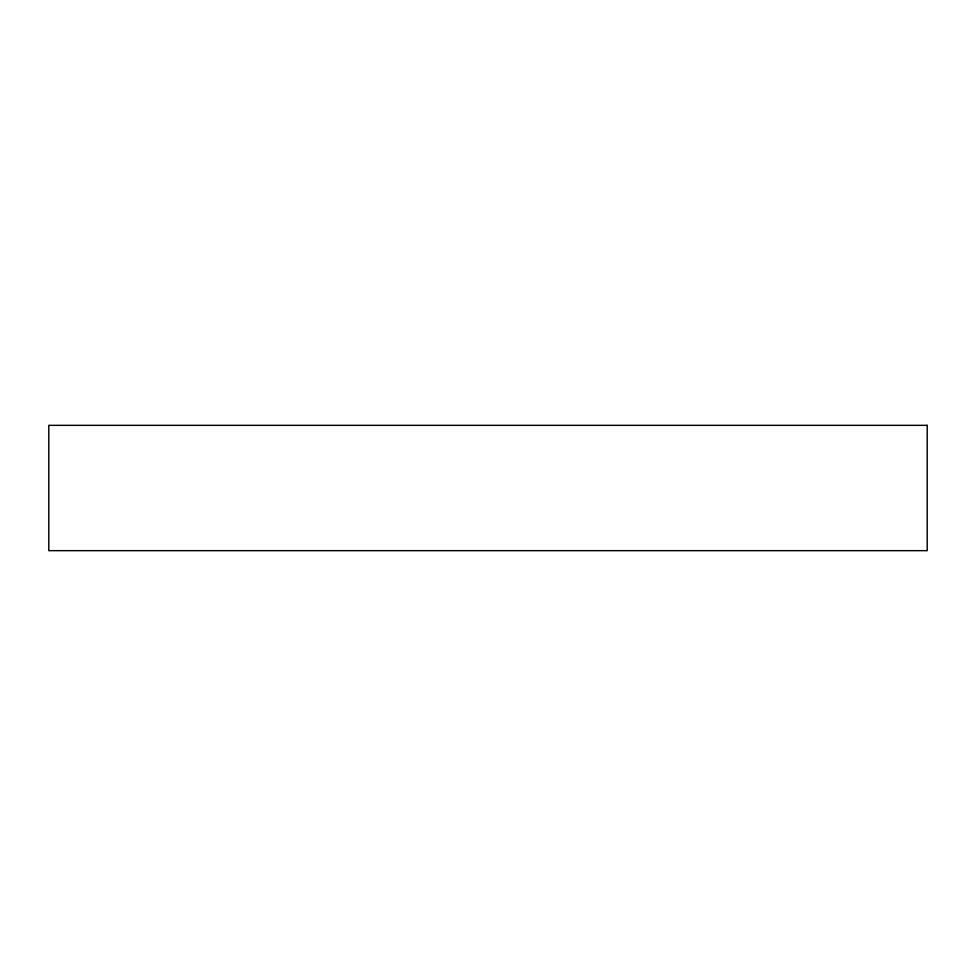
<?xml version="1.0" encoding="UTF-8"?>
<svg xmlns="http://www.w3.org/2000/svg" width="976" height="976" viewBox="0 0 976 976"><rect width="100%" height="100%" fill="white"/><g stroke="black" fill="none" stroke-linecap="round" stroke-linejoin="round"><path stroke-width="1.46" d="M927.2 425.341L48.8 425.341L48.8 550.659L927.2 550.659L927.2 425.341"/></g></svg>
